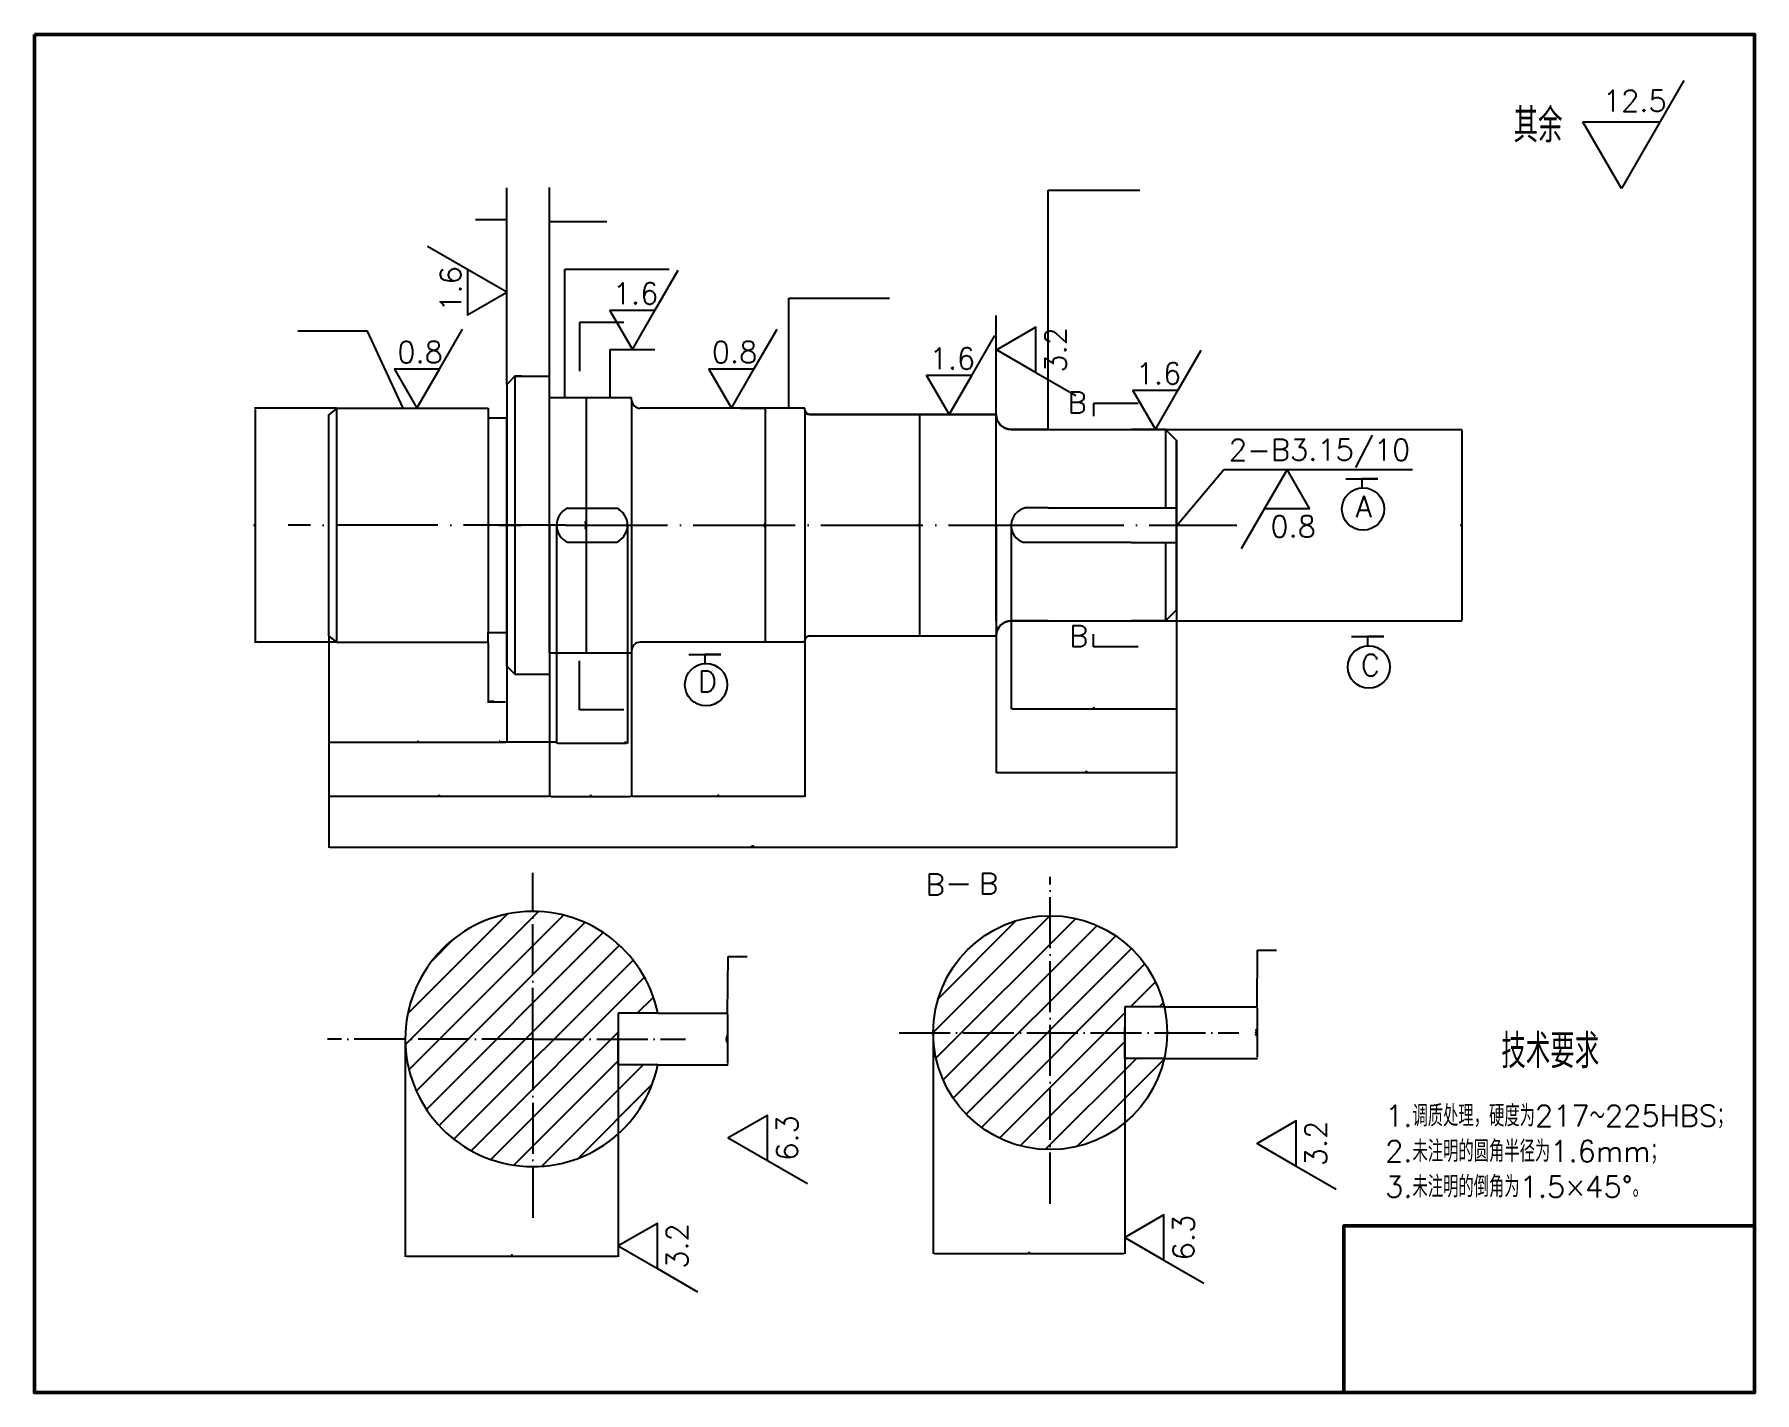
# Model space of a CAD drawing. Header units: millimetres. Extents: x -867 to 3178, y -658 to 2535.
import ezdxf

# ---------------------------------------------------------------- set-up
doc = ezdxf.new("R2010")
doc.units = ezdxf.units.MM
doc.linetypes.add('ACAD_ISO04W100', pattern=[30, 24, -3, 0, -3])
doc.styles.get("Standard").update_dxf_attribs({"font": 'txt', "bigfont": 'gbcbig.shx'})
doc.dimstyles.new('ISO-25', dxfattribs={"dimtxt": 2.5, "dimasz": 2.5, "dimexe": 1.25, "dimexo": 0.625, "dimtad": 1, "dimtxsty": 'Standard', "dimcen": 2.5, "dimadec": 0, "dimazin": 0, "dimtfac": 1, "dimtmove": 0, "dimatfit": 3, "dimfxl": 0, "dimarcsym": 0})
pattern_1 = [(45, (-1961.16, -10562.415), (-33.67596, 33.67596), [])]

# ---------------------------------------------------------------- blocks, each defined once
blk = doc.blocks.new('*D104')
at = {"color": 0, "lineweight": -2}
for p, q in [((793, 1656), (853.8, 1656)), ((852.5, 1108.4), (852.5, 1653.5)), ((891.6, 1105.9), (851.3, 1105.9))]:
    blk.add_line(p, q, dxfattribs=at)
at = {"color": 0}
for points in [[(852.1, 1653.5), (852.9, 1653.5), (852.5, 1656)], [(852.1, 1108.4), (852.9, 1108.4), (852.5, 1105.9)]]:
    blk.add_solid(points, dxfattribs=at)
at = {"layer": 'Defpoints', "color": 0}
for p in [(792.4, 1656), (852.5, 1656), (892.3, 1105.9)]:
    blk.add_point(p, dxfattribs=at)
at = {"color": 0, "insert": (850.6, 1380.9), "char_height": 2.5, "attachment_point": 5, "rotation": 90}
blk.add_mtext('55k6', dxfattribs=at)
blk = doc.blocks.new('*D97')
at = {"color": 0, "lineweight": -2}
for p, q in [((400, 1680.9), (432.3, 1680.9)), ((431.1, 1083.3), (431.1, 1678.4)), ((400, 1080.8), (432.3, 1080.8))]:
    blk.add_line(p, q, dxfattribs=at)
at = {"color": 0}
for points in [[(430.6, 1678.4), (431.5, 1678.4), (431.1, 1680.9)], [(430.6, 1083.3), (431.5, 1083.3), (431.1, 1080.8)]]:
    blk.add_solid(points, dxfattribs=at)
at = {"layer": 'Defpoints', "color": 0}
for p in [(399.3, 1680.9), (431.1, 1680.9), (399.3, 1080.8)]:
    blk.add_point(p, dxfattribs=at)
at = {"color": 0, "insert": (429.2, 1380.8), "char_height": 2.5, "attachment_point": 5, "rotation": 90}
blk.add_mtext('60H7/m6', dxfattribs=at)
blk = doc.blocks.new('*D105')
at = {"color": 0, "lineweight": -2}
for p, q in [((1429.5, 1379.2), (1429.5, 948.3)), ((1818.5, 1379.2), (1818.5, 948.3)), ((1432, 949.5), (1816, 949.5))]:
    blk.add_line(p, q, dxfattribs=at)
at = {"color": 0}
for points in [[(1432, 949.9), (1432, 949.1), (1429.5, 949.5)], [(1816, 949.9), (1816, 949.1), (1818.5, 949.5)]]:
    blk.add_solid(points, dxfattribs=at)
at = {"layer": 'Defpoints', "color": 0}
for p in [(1429.5, 1379.8), (1818.5, 1379.8), (1818.5, 949.5)]:
    blk.add_point(p, dxfattribs=at)
at = {"color": 0, "insert": (1624, 951.4), "char_height": 2.5, "attachment_point": 5}
blk.add_mtext('36', dxfattribs=at)
blk = doc.blocks.new('*D106')
at = {"color": 0, "lineweight": -2}
for p, q in [((1394.5, 1250.2), (1394.5, 798.2)), ((1818.5, 1250.2), (1818.5, 798.2)), ((1397, 799.5), (1816, 799.5))]:
    blk.add_line(p, q, dxfattribs=at)
at = {"color": 0}
for points in [[(1397, 799.9), (1397, 799.1), (1394.5, 799.5)], [(1816, 799.9), (1816, 799.1), (1818.5, 799.5)]]:
    blk.add_solid(points, dxfattribs=at)
at = {"layer": 'Defpoints', "color": 0}
for p in [(1394.5, 1250.8), (1818.5, 1250.8), (1818.5, 799.5)]:
    blk.add_point(p, dxfattribs=at)
at = {"color": 0, "insert": (1606.5, 801.3), "char_height": 2.5, "attachment_point": 5}
blk.add_mtext('40', dxfattribs=at)
blk = doc.blocks.new('*D107')
at = {"color": 0, "lineweight": -2}
for p, q in [((1176.1, 1640.9), (1216.4, 1640.9)), ((1215.1, 1123.4), (1215.1, 1638.4)), ((1170.1, 1120.9), (1216.4, 1120.9))]:
    blk.add_line(p, q, dxfattribs=at)
at = {"color": 0}
for points in [[(1214.7, 1638.4), (1215.6, 1638.4), (1215.1, 1640.9)], [(1214.7, 1123.4), (1215.6, 1123.4), (1215.1, 1120.9)]]:
    blk.add_solid(points, dxfattribs=at)
at = {"layer": 'Defpoints', "color": 0}
for p in [(1175.5, 1640.9), (1215.1, 1640.9), (1169.5, 1120.9)]:
    blk.add_point(p, dxfattribs=at)
at = {"color": 0, "insert": (1213.3, 1380.9), "char_height": 2.5, "attachment_point": 5, "rotation": 90}
blk.add_mtext('52', dxfattribs=at)
blk = doc.blocks.new('*D108')
at = {"color": 0, "lineweight": -2}
for p, q in [((-174.6, 1120.3), (-174.6, 869.1)), ((243.6, 1128), (243.6, 869.1)), ((241.1, 870.3), (-172.1, 870.3))]:
    blk.add_line(p, q, dxfattribs=at)
at = {"color": 0}
for points in [[(-172.1, 870.8), (-172.1, 869.9), (-174.6, 870.3)], [(241.1, 870.8), (241.1, 869.9), (243.6, 870.3)]]:
    blk.add_solid(points, dxfattribs=at)
at = {"layer": 'Defpoints', "color": 0}
for p in [(-174.6, 1120.9), (243.6, 1128.6), (-174.6, 870.3)]:
    blk.add_point(p, dxfattribs=at)
at = {"color": 0, "insert": (34.5, 872.2), "char_height": 2.5, "attachment_point": 5}
blk.add_mtext('40', dxfattribs=at)
blk = doc.blocks.new('*D109')
at = {"color": 0, "lineweight": -2}
for p, q in [((-174.6, 1119.7), (-174.6, 742.1)), ((344.5, 1030.2), (344.5, 742.1)), ((342, 743.3), (-172.1, 743.3))]:
    blk.add_line(p, q, dxfattribs=at)
at = {"color": 0}
for points in [[(-172.1, 743.7), (-172.1, 742.9), (-174.6, 743.3)], [(342, 743.7), (342, 742.9), (344.5, 743.3)]]:
    blk.add_solid(points, dxfattribs=at)
at = {"layer": 'Defpoints', "color": 0}
for p in [(-174.6, 1120.3), (344.5, 1030.8), (-174.6, 743.3)]:
    blk.add_point(p, dxfattribs=at)
at = {"color": 0, "insert": (84.9, 745.2), "char_height": 2.5, "attachment_point": 5}
blk.add_mtext('52', dxfattribs=at)
blk = doc.blocks.new('*D110')
at = {"color": 0, "lineweight": -2}
for p, q in [((200.2, 1105.2), (200.2, 963.5)), ((243.6, 1105.2), (243.6, 963.5)), ((241.1, 964.8), (202.7, 964.8))]:
    blk.add_line(p, q, dxfattribs=at)
at = {"color": 0}
for points in [[(202.7, 965.2), (202.7, 964.4), (200.2, 964.8)], [(241.1, 965.2), (241.1, 964.4), (243.6, 964.8)]]:
    blk.add_solid(points, dxfattribs=at)
at = {"layer": 'Defpoints', "color": 0}
for p in [(200.2, 1105.9), (243.6, 1105.9), (243.6, 964.8)]:
    blk.add_point(p, dxfattribs=at)
at = {"color": 0, "insert": (208.4, 966.7), "char_height": 2.5, "attachment_point": 5}
blk.add_mtext('2×0.6', dxfattribs=at)
blk = doc.blocks.new('*D111')
at = {"color": 0, "lineweight": -2}
for p, q in [((344.5, 1380.2), (344.5, 869.7)), ((360.9, 1380.2), (360.9, 869.7)), ((344.5, 870.9), (225.7, 870.9)), ((358.4, 870.9), (347, 870.9))]:
    blk.add_line(p, q, dxfattribs=at)
at = {"color": 0}
for points in [[(347, 871.3), (347, 870.5), (344.5, 870.9)], [(358.4, 871.3), (358.4, 870.5), (360.9, 870.9)]]:
    blk.add_solid(points, dxfattribs=at)
at = {"layer": 'Defpoints', "color": 0}
for p in [(344.5, 1380.9), (360.9, 1380.8), (360.9, 870.9)]:
    blk.add_point(p, dxfattribs=at)
at = {"color": 0, "insert": (227.2, 872.8), "char_height": 2.5, "attachment_point": 5}
blk.add_mtext('5', dxfattribs=at)
blk = doc.blocks.new('*D112')
at = {"color": 0, "lineweight": -2}
for p, q in [((360.9, 1379.6), (360.9, 867.6)), ((527.7, 1380.2), (527.7, 867.6)), ((363.4, 868.8), (525.2, 868.8))]:
    blk.add_line(p, q, dxfattribs=at)
at = {"color": 0}
for points in [[(363.4, 869.2), (363.4, 868.4), (360.9, 868.8)], [(525.2, 869.2), (525.2, 868.4), (527.7, 868.8)]]:
    blk.add_solid(points, dxfattribs=at)
at = {"layer": 'Defpoints', "color": 0}
for p in [(360.9, 1380.2), (527.7, 1380.8), (527.7, 868.8)]:
    blk.add_point(p, dxfattribs=at)
at = {"color": 0, "insert": (522.3, 870.7), "char_height": 2.5, "attachment_point": 5}
blk.add_mtext('16', dxfattribs=at)
blk = doc.blocks.new('*D113')
at = {"color": 0, "lineweight": -2}
for p, q in [((537.2, 1675.2), (537.2, 742.1)), ((344.5, 1030.2), (344.5, 742.1)), ((347, 743.4), (534.7, 743.4))]:
    blk.add_line(p, q, dxfattribs=at)
at = {"color": 0}
for points in [[(347, 743.8), (347, 743), (344.5, 743.4)], [(534.7, 743.8), (534.7, 743), (537.2, 743.4)]]:
    blk.add_solid(points, dxfattribs=at)
at = {"layer": 'Defpoints', "color": 0}
for p in [(537.2, 1675.9), (344.5, 1030.8), (537.2, 743.4)]:
    blk.add_point(p, dxfattribs=at)
at = {"color": 0, "insert": (440.8, 745.3), "char_height": 2.5, "attachment_point": 5}
blk.add_mtext('25', dxfattribs=at)
blk = doc.blocks.new('*D98')
at = {"color": 0, "lineweight": -2}
for p, q in [((944.5, 1105.2), (944.5, 742.5)), ((537.2, 1079.6), (537.2, 742.5)), ((539.7, 743.8), (942, 743.8))]:
    blk.add_line(p, q, dxfattribs=at)
at = {"color": 0}
for points in [[(539.7, 744.2), (539.7, 743.3), (537.2, 743.8)], [(942, 744.2), (942, 743.3), (944.5, 743.8)]]:
    blk.add_solid(points, dxfattribs=at)
at = {"layer": 'Defpoints', "color": 0}
for p in [(944.5, 1105.9), (537.2, 1080.2), (944.5, 743.8)]:
    blk.add_point(p, dxfattribs=at)
at = {"color": 0, "insert": (740.8, 745.6), "char_height": 2.5, "attachment_point": 5}
blk.add_mtext('40', dxfattribs=at)
blk = doc.blocks.new('*D114')
at = {"color": 0, "lineweight": -2}
for p, q in [((1818.5, 1181), (1818.5, 622.8)), ((-174.6, 1119), (-174.6, 622.8)), ((-172.1, 624.1), (1816, 624.1))]:
    blk.add_line(p, q, dxfattribs=at)
at = {"color": 0}
for points in [[(-172.1, 624.5), (-172.1, 623.7), (-174.6, 624.1)], [(1816, 624.5), (1816, 623.7), (1818.5, 624.1)]]:
    blk.add_solid(points, dxfattribs=at)
at = {"layer": 'Defpoints', "color": 0}
for p in [(1818.5, 1181.6), (-174.6, 1119.7), (1818.5, 624.1)]:
    blk.add_point(p, dxfattribs=at)
at = {"color": 0, "insert": (821.9, 626), "char_height": 2.5, "attachment_point": 5}
blk.add_mtext('200', dxfattribs=at)
blk = doc.blocks.new('*D115')
at = {"color": 0, "lineweight": -2}
for p, q in [((-156.6, 1655.7), (-349.2, 1655.7)), ((-348, 1653.2), (-348, 1108.3)), ((-156.5, 1105.8), (-349.2, 1105.8))]:
    blk.add_line(p, q, dxfattribs=at)
at = {"color": 0}
for points in [[(-348.4, 1653.2), (-347.6, 1653.2), (-348, 1655.7)], [(-348.4, 1108.3), (-347.6, 1108.3), (-348, 1105.8)]]:
    blk.add_solid(points, dxfattribs=at)
at = {"layer": 'Defpoints', "color": 0}
for p in [(-156, 1655.7), (-348, 1105.8), (-155.9, 1105.8)]:
    blk.add_point(p, dxfattribs=at)
at = {"color": 0, "insert": (-349.9, 1380.8), "char_height": 2.5, "attachment_point": 5, "rotation": 90}
blk.add_mtext('55', dxfattribs=at)
blk = doc.blocks.new('*D99')
at = {"color": 0, "lineweight": -2}
for p, q in [((1753.1, 1605.8), (2490.6, 1605.8)), ((2489.3, 1603.3), (2489.3, 1158.3)), ((1753.1, 1155.8), (2490.6, 1155.8))]:
    blk.add_line(p, q, dxfattribs=at)
at = {"color": 0}
for points in [[(2488.9, 1603.3), (2489.7, 1603.3), (2489.3, 1605.8)], [(2488.9, 1158.3), (2489.7, 1158.3), (2489.3, 1155.8)]]:
    blk.add_solid(points, dxfattribs=at)
at = {"layer": 'Defpoints', "color": 0}
for p in [(1752.4, 1605.8), (1752.4, 1155.8), (2489.3, 1155.8)]:
    blk.add_point(p, dxfattribs=at)
at = {"color": 0, "insert": (2487.4, 1380.8), "char_height": 2.5, "attachment_point": 5, "rotation": 90}
blk.add_mtext('45', dxfattribs=at)
blk = doc.blocks.new('*D100')
at = {"color": 0, "lineweight": -2}
for p, q in [((5.1, 172.4), (5.1, -338.7)), ((505.9, 172.4), (505.9, -338.7)), ((7.6, -337.4), (503.4, -337.4))]:
    blk.add_line(p, q, dxfattribs=at)
at = {"color": 0}
for points in [[(7.6, -337), (7.6, -337.8), (5.1, -337.4)], [(503.4, -337), (503.4, -337.8), (505.9, -337.4)]]:
    blk.add_solid(points, dxfattribs=at)
at = {"layer": 'Defpoints', "color": 0}
for p in [(5.1, 173), (505.9, 173), (505.9, -337.4)]:
    blk.add_point(p, dxfattribs=at)
at = {"color": 0, "insert": (255.5, -335.5), "char_height": 2.5, "attachment_point": 5}
blk.add_mtext('50', dxfattribs=at)
blk = doc.blocks.new('*D101')
at = {"color": 0, "lineweight": -2}
for p, q in [((1246.3, 187.3), (1246.3, -332)), ((1696.9, 187.3), (1696.9, -332)), ((1248.8, -330.8), (1694.4, -330.8))]:
    blk.add_line(p, q, dxfattribs=at)
at = {"color": 0}
for points in [[(1248.8, -330.4), (1248.8, -331.2), (1246.3, -330.8)], [(1694.4, -330.4), (1694.4, -331.2), (1696.9, -330.8)]]:
    blk.add_solid(points, dxfattribs=at)
at = {"layer": 'Defpoints', "color": 0}
for p in [(1246.3, 188), (1696.9, 188), (1696.9, -330.8)]:
    blk.add_point(p, dxfattribs=at)
at = {"color": 0, "insert": (1471.6, -328.9), "char_height": 2.5, "attachment_point": 5}
blk.add_mtext('45', dxfattribs=at)
blk = doc.blocks.new('*D102')
at = {"color": 0, "lineweight": -2}
for p, q in [((599.6, 233.5), (764.2, 233.5)), ((763, 231), (763, 115.1)), ((599.6, 112.6), (764.2, 112.6))]:
    blk.add_line(p, q, dxfattribs=at)
at = {"color": 0}
for points in [[(762.6, 231), (763.4, 231), (763, 233.5)], [(762.6, 115.1), (763.4, 115.1), (763, 112.6)]]:
    blk.add_solid(points, dxfattribs=at)
at = {"layer": 'Defpoints', "color": 0}
for p in [(599, 233.5), (599, 112.6), (763, 112.6)]:
    blk.add_point(p, dxfattribs=at)
at = {"color": 0, "insert": (761.1, 173), "char_height": 2.5, "attachment_point": 5, "rotation": 90}
blk.add_mtext('12H7/k6', dxfattribs=at)
blk = doc.blocks.new('*D103')
at = {"color": 0, "lineweight": -2}
for p, q in [((1790.6, 248.4), (2009.3, 248.4)), ((2008.1, 245.9), (2008.1, 130)), ((1790.2, 127.5), (2009.3, 127.5))]:
    blk.add_line(p, q, dxfattribs=at)
at = {"color": 0}
for points in [[(2007.6, 245.9), (2008.5, 245.9), (2008.1, 248.4)], [(2007.6, 130), (2008.5, 130), (2008.1, 127.5)]]:
    blk.add_solid(points, dxfattribs=at)
at = {"layer": 'Defpoints', "color": 0}
for p in [(1789.9, 248.4), (1789.6, 127.5), (2008.1, 127.5)]:
    blk.add_point(p, dxfattribs=at)
at = {"color": 0, "insert": (2006.2, 188), "char_height": 2.5, "attachment_point": 5, "rotation": 90}
blk.add_mtext('12H7/k6', dxfattribs=at)

msp = doc.modelspace()

# ---------------------------------------------------------------- hatches: boundary and pattern name
at = {"ltscale": 5}
h = msp.add_hatch(dxfattribs=at)
h.set_pattern_fill('ANSI31', color=256, scale=15, style=0)
h.set_pattern_definition(pattern_1)
h.paths.add_polyline_path([(305.146, 473.022, 0.41421356), (5.146, 173.022), (305.146, 173.022)])
h.paths.add_polyline_path([(305.146, 473.022), (305.146, 173.022), (505.903, 173.022), (505.903, 185.825), (505.903, 233.464), (598.994, 233.464, 0.35597064)])
h.paths.add_polyline_path([(305.146, 173.022), (5.146, 173.022, 0.41421356), (305.146, -126.978)])
h.paths.add_polyline_path([(598.994, 112.581), (505.903, 112.581), (505.903, 173.022), (305.146, 173.022), (305.146, -126.978, 0.35597064)])
h = msp.add_hatch(dxfattribs=at)
h.set_pattern_fill('ANSI31', color=256, scale=15, style=0)
h.set_pattern_definition(pattern_1)
h.paths.add_polyline_path([(1521.336, 462.962, 0.41421356), (1246.336, 187.962), (1521.336, 187.962)])
h.paths.add_polyline_path([(1521.336, 462.962), (1521.336, 187.962), (1696.858, 187.962), (1696.858, 200.764), (1696.858, 248.403), (1789.612, 248.403, 0.35070177)])
h.paths.add_polyline_path([(1521.336, 187.962), (1246.336, 187.962, 0.41421356), (1521.336, -87.038)])
h.paths.add_polyline_path([(1789.612, 127.52), (1696.858, 127.52), (1696.858, 187.962), (1521.336, 187.962), (1521.336, -87.038, 0.35070177)])

# ---------------------------------------------------------------- linework, layer by layer
for p, q in [((3011.697, 2426.432), (2864.809, 2172.014)), ((2864.809, 2172.014), (2773.919, 2329.439)), ((2773.919, 2329.439), (2955.698, 2329.439)), ((243.625, 1950.636), (243.625, 2173.997)), ((344.457, 1730.841), (344.457, 2174.438)), ((151.766, 1981.765), (57.494, 2036.193)), ((243.625, 1711.955), (243.625, 1950.636)), ((592.172, 1885.806), (646.6, 1980.078)), ((1394.457, 1640.902), (1394.457, 1873.754)), ((85.464, 1747.675), (139.892, 1841.947)), ((824.965, 1747.767), (879.393, 1842.039)), ((1337.112, 1732.761), (1391.54, 1827.032)), ((1821.848, 1697.7), (1876.276, 1791.971)), ((1487.893, 1740.102), (1582.164, 1685.674)), ((263.07, 1730.841), (243.625, 1711.955)), ((243.625, 1711.955), (243.625, 1128.617)), ((278.342, 1730.841), (263.07, 1730.841)), ((263.07, 1730.841), (344.457, 1730.841)), ((263.07, 1730.841), (263.07, 1030.841)), ((147.797, 1655.816), (200.183, 1655.816)), ((200.183, 1655.816), (200.183, 1633.065)), ((200.183, 1633.065), (243.625, 1633.065)), ((200.183, 1633.065), (200.183, 1128.617)), ((243.625, 1049.726), (243.625, 1633.065)), ((944.457, 1652.902), (944.457, 1105.228)), ((1394.457, 1380.841), (1394.457, 1640.841)), ((1516.68, 1605.841), (1712.103, 1605.841)), ((1792.763, 1605.841), (1792.763, 1421.348)), ((1792.763, 1605.841), (1818.477, 1580.105)), ((2199.942, 1511.751), (2373.358, 1511.751)), ((2216.693, 1490.013), (2292.191, 1490.013)), ((2292.191, 1490.013), (2254.442, 1490.013)), ((2254.442, 1490.013), (2254.442, 1468.506)), ((386.301, 1420.932), (502.355, 1420.932)), ((1516.68, 1421.348), (1712.103, 1421.348)), ((2025.417, 1419.892), (1970.989, 1325.62)), ((1394.457, 1380.841), (1394.457, 1120.841)), ((386.307, 1340.737), (502.361, 1340.755)), ((1712.103, 1340.333), (1516.68, 1340.333)), ((1792.763, 1340.333), (1792.763, 1155.841)), ((1792.763, 1155.841), (1818.477, 1181.576)), ((1516.68, 1155.841), (1712.103, 1155.841)), ((147.797, 1105.865), (200.183, 1105.865)), ((200.183, 1105.865), (200.183, 1128.617)), ((200.183, 1128.617), (243.625, 1128.617)), ((956.457, 1120.779), (1394.457, 1120.779)), ((2230.214, 1118.857), (2305.711, 1118.857)), ((2305.711, 1118.857), (2267.963, 1118.857)), ((2267.963, 1118.857), (2267.963, 1097.351)), ((671.928, 1077.068), (747.426, 1077.068)), ((747.426, 1077.068), (709.677, 1077.068)), ((709.677, 1077.068), (709.677, 1055.561)), ((263.07, 1030.841), (243.625, 1049.726)), ((263.07, 1030.841), (344.457, 1030.841)), ((1283.048, 537.082), (1329.552, 537.082)), ((1789.949, 248.403), (1696.858, 248.403)), ((1696.858, 248.403), (1696.858, 175.16)), ((598.994, 233.464), (505.903, 233.464)), ((505.903, 233.464), (505.903, 160.22)), ((505.903, 112.581), (505.903, 185.825)), ((1696.858, 127.52), (1696.858, 200.764)), ((1789.949, 127.52), (1696.858, 127.52)), ((598.994, 112.581), (505.903, 112.581)), ((856.454, -112.541), (950.725, -166.968)), ((2099.921, -125.512), (2194.192, -179.94)), ((1788.717, -346.53), (1882.989, -400.958)), ((597.762, -366.523), (692.034, -420.951))]:
    msp.add_line(p, q, dxfattribs=at)
at = {"linetype": 'ACAD_ISO04W100', "ltscale": 5}
for p, q in [((344.457, 1680.853), (344.457, 1730.841)), ((224.988, 1380.841), (278.342, 1380.841)), ((344.457, 1080.828), (344.457, 1030.841)), ((305.146, 173.022), (305.146, 563.414)), ((1521.336, -214.096), (1521.336, 554.544)), ((305.146, 173.022), (-177.527, 173.022)), ((305.146, 173.022), (663.946, 173.022)), ((305.146, 173.022), (305.146, -254.549)), ((1166.248, 187.962), (1965.197, 187.962))]:
    msp.add_line(p, q, dxfattribs=at)
for p, q in [((344.457, 1080.853), (344.457, 1680.853)), ((344.457, 1680.853), (537.198, 1680.853)), ((537.198, 1675.856), (537.198, 1680.853)), ((-155.964, 1655.704), (-174.684, 1640.652)), ((-174.621, 1120.902), (-174.501, 1641.097)), ((-155.897, 1105.816), (-155.897, 1655.816)), ((-155.897, 1655.816), (147.797, 1655.816)), ((944.389, 1655.951), (557.203, 1655.856)), ((944.457, 1652.902), (944.457, 1655.853)), ((344.457, 1155.841), (344.457, 1605.841)), ((344.457, 1605.841), (344.457, 1605.841)), ((944.457, 1380.902), (944.457, 1120.902)), ((-155.897, 1105.854), (-174.621, 1120.902)), ((-155.897, 1105.865), (147.797, 1105.865)), ((944.389, 1105.731), (557.203, 1105.825)), ((944.457, 1105.853), (601.923, 1105.853)), ((344.457, 1080.828), (537.198, 1080.828))]:
    msp.add_line(p, q)
at = {"lineweight": 30}
for p, q in [((1394.457, 1640.902), (956.457, 1640.902)), ((1394.457, 1640.841), (1394.457, 1640.902))]:
    msp.add_line(p, q, dxfattribs=at)
at = {"lineweight": 30, "ltscale": 10}
for p, q in [((1516.68, 1605.841), (1429.457, 1605.841)), ((1792.763, 1605.841), (1712.103, 1605.841)), ((1818.477, 1181.576), (1818.477, 1580.105)), ((1394.457, 1380.841), (1394.457, 1155.841)), ((1429.457, 1155.841), (1516.68, 1155.841)), ((1712.103, 1155.841), (1792.763, 1155.841))]:
    msp.add_line(p, q, dxfattribs=at)
at = {"ltscale": 10}
for p, q in [((1516.68, 1421.348), (1463.486, 1421.348)), ((1712.103, 1421.348), (1818.477, 1421.348)), ((1429.461, 1379.807), (1429.461, 1380.841)), ((1516.68, 1340.333), (1459.233, 1340.333)), ((1712.103, 1340.333), (1818.477, 1340.333))]:
    msp.add_line(p, q, dxfattribs=at)
at = {"linetype": 'ACAD_ISO04W100', "ltscale": 10}
for p, q in [((382.059, 1380.841), (-270.318, 1380.841)), ((382.059, 1380.841), (1454.41, 1380.841)), ((1454.41, 1380.841), (1960.111, 1380.841))]:
    msp.add_line(p, q, dxfattribs=at)
at = {"lineweight": 50, "ltscale": 5}
for points in [[(-867.02, 2534.548), (3177.908, 2534.548), (3177.908, -658.092), (-867.02, -658.092)], [(3177.908, -658.092), (2212.051, -658.092), (2212.051, -265.977), (3177.908, -265.977)]]:
    msp.add_lwpolyline(points, close=True, dxfattribs=at)
at = {"ltscale": 5}
for points in [[(151.766, 1981.765), (151.766, 1875.696), (243.625, 1928.73)], [(592.172, 1885.806), (486.102, 1885.806), (539.137, 1793.947)], [(1487.893, 1740.102), (1487.893, 1846.172), (1396.034, 1793.137)], [(85.464, 1747.675), (-20.605, 1747.675), (32.43, 1655.816)], [(824.965, 1747.767), (718.896, 1747.767), (771.93, 1655.908)], [(1337.112, 1732.761), (1231.042, 1732.761), (1284.077, 1640.902)], [(1821.848, 1697.7), (1715.779, 1697.7), (1768.814, 1605.841)], [(2025.417, 1419.892), (2131.487, 1419.892), (2078.452, 1511.751)], [(856.454, -112.541), (856.454, -6.471), (764.595, -59.506)], [(2099.921, -125.512), (2099.921, -19.442), (2008.062, -72.477)], [(1788.717, -346.53), (1788.717, -240.461), (1696.858, -293.496)], [(597.762, -366.523), (597.762, -260.453), (505.903, -313.488)]]:
    msp.add_lwpolyline(points, close=True, dxfattribs=at)
for centre, radius in [((2257.3, 1418.843), 49.746), ((2270.821, 1047.688), 49.746), ((712.535, 1005.898), 49.746), ((1521.336, 187.962), 275)]:
    msp.add_circle(centre, radius, dxfattribs=at)
for centre, start, end in [((557.198, 1675.856), 180, 270.014012), ((557.198, 1085.825), 89.985988, 180)]:
    msp.add_arc(centre, 20, start, end)
at = {"lineweight": 30}
for centre, radius, start, end in [((956.457, 1652.902), 12, 180, 270), ((1429.457, 1640.841), 35, 180, 270), ((1429.457, 1120.841), 35, 90, 180), ((956.457, 1108.779), 12, 90, 180)]:
    msp.add_arc(centre, radius, start, end, dxfattribs=at)
at = {"ltscale": 5}
for centre, radius, start, end in [((405.322, 1380.836), 44.379, 115.378563, 244.630111), ((483.338, 1380.841), 44.379, 295.377948, 64.629496), ((305.146, 173.022), 300, 11.623055, 348.376945)]:
    msp.add_arc(centre, radius, start, end, dxfattribs=at)
at = {"ltscale": 10}
msp.add_arc((1471.202, 1380.324), 41.743, 100.651199, 253.338519, dxfattribs=at)

# ---------------------------------------------------------------- texts
at = {"ltscale": 5}
for s, p in [('12.5', (2821.148, 2353.298)), ('1.6', (493.021, 1900.732)), ('0.8', (-13.687, 1762.601)), ('0.8', (725.814, 1762.694)), ('1.6', (1237.96, 1747.687)), ('1.6', (1722.697, 1712.626)), ('B', (1562.437, 1644.257)), ('2-B3.15/10', (1941.835, 1533.168)), ('A  ', (2239.408, 1399.512)), ('0.8', (2039.34, 1352.747)), ('B', (1565.826, 1095.199)), ('C', (2252.189, 1026.91)), ('D', (692.804, 988.318)), ('B', (1228.647, 511.187)), ('B', (1353.994, 513.195))]:
    msp.add_text(s, height=50, dxfattribs=at).set_placement(p)
at = {"lineweight": 50, "ltscale": 5}
for s, height, p in [('其余', 80, (2611.094, 2280.521)), ('技术要求', 80, (2582.31, 104.536)), ('1.调质处理，硬度为217～225HBS；', 50, (2309.146, -32.494)), ('2.未注明的圆角半径为1.6mm；', 50, (2309.146, -115.827)), ('3.未注明的倒角为1.5×45°。 ', 50, (2309.146, -199.161))]:
    msp.add_text(s, height=height, dxfattribs=at).set_placement(p)
at = {"ltscale": 5}
for s, p in [('1.6', (136.84, 1882.614)), ('3.2', (1559.434, 1739.444)), ('6.3', (927.995, -113.199)), ('3.2', (2171.462, -126.171)), ('3.2', (669.303, -367.181)), ('6.3', (1860.258, -347.189))]:
    msp.add_text(s, height=50, rotation=90, dxfattribs=at).set_placement(p)

# ---------------------------------------------------------------- dimensions: what is measured, and where the dimension line sits
for base, p1, p2, text, picture, middle in [((537.198, 743.379), (344.457, 1030.841), (537.198, 1675.856), '25', '*D113', (440.828, 745.254)), ((1818.477, 949.512), (1429.461, 1379.807), (1818.477, 1379.807), '36', '*D105', (1623.969, 951.387)), ((1818.477, 799.475), (1394.457, 1250.841), (1818.477, 1250.841), '40', '*D106', (1606.467, 801.35)), ((1818.477, 624.091), (-174.621, 1119.652), (1818.477, 1181.576), '200', '*D114', (821.928, 625.966)), ((-174.621, 870.342), (243.625, 1128.617), (-174.621, 1120.902), '40', '*D108', (34.502, 872.217)), ((-174.621, 743.332), (344.457, 1030.841), (-174.621, 1120.277), '52', '*D109', (84.918, 745.207)), ((944.457, 743.756), (537.198, 1080.228), (944.457, 1105.853), '40', '*D98', (740.828, 745.631)), ((505.903, -337.406), (5.146, 173.022), (505.903, 173.022), '50', '*D100', (255.524, -335.531)), ((1696.858, -330.776), (1246.336, 187.962), (1696.858, 187.962), '45', '*D101', (1471.597, -328.901))]:
    dim = msp.add_linear_dim(base=base, p1=p1, p2=p2, text=text, dimstyle='ISO-25', dxfattribs=at)
    dim.commit()
    dim.dimension.update_dxf_attribs({"geometry": picture, "text_midpoint": middle})
for base, p1, p2, text, picture, middle in [((431.065, 1680.853), (399.342, 1080.817), (399.342, 1680.853), '60H7/m6', '*D97', (429.19, 1380.835)), ((-347.99, 1105.816), (-155.964, 1655.704), (-155.897, 1105.816), '55', '*D115', (-349.865, 1380.76)), ((852.522, 1655.959), (892.258, 1105.853), (792.38, 1655.959), '55k6', '*D104', (850.647, 1380.906)), ((1215.134, 1640.902), (1169.457, 1120.902), (1175.457, 1640.902), '52', '*D107', (1213.259, 1380.902)), ((2489.308, 1155.841), (1752.433, 1605.841), (1752.433, 1155.841), '45', '*D99', (2487.433, 1380.841)), ((2008.062, 127.52), (1789.949, 248.403), (1789.612, 127.52), '12H7/k6', '*D103', (2006.187, 187.962)), ((762.987, 112.581), (598.994, 233.464), (598.994, 112.581), '12H7/k6', '*D102', (761.112, 173.022))]:
    dim = msp.add_linear_dim(base=base, p1=p1, p2=p2, angle=90, text=text, dimstyle='ISO-25', dxfattribs=at)
    dim.commit()
    dim.dimension.update_dxf_attribs({"geometry": picture, "text_midpoint": middle})
dim = msp.add_linear_dim(base=(360.943, 870.922), p1=(344.457, 1380.853), p2=(360.943, 1380.848), text='5', dimstyle='ISO-25', override={"dimtad": 3, "dimjust": 1}, dxfattribs=at)
dim.commit()
dim.dimension.update_dxf_attribs({"geometry": '*D111', "text_midpoint": (227.165, 870.922), "dimtype": 160})
for base, p1, p2, text, override, picture, middle in [((527.716, 868.833), (360.943, 1380.223), (527.716, 1380.841), '16', {"dimjust": 2}, '*D112', (522.3, 870.708)), ((243.625, 964.769), (200.183, 1105.865), (243.625, 1105.865), '2×0.6', {"dimjust": 1}, '*D110', (208.385, 966.712))]:
    dim = msp.add_linear_dim(base=base, p1=p1, p2=p2, text=text, dimstyle='ISO-25', override=override, dxfattribs=at)
    dim.commit()
    dim.dimension.update_dxf_attribs({"geometry": picture, "text_midpoint": middle})

# ---------------------------------------------------------------- leaders
for points in [[(1516.68, 1605.841), (1516.68, 2168.671), (1732.089, 2168.671)], [(243.625, 2098.494), (170.472, 2098.494)], [(344.457, 2094.859), (479.071, 2094.859)], [(380.008, 1680.853), (380.008, 1982.662), (625.237, 1982.662)], [(907.018, 1655.941), (907.018, 1914.656), (1143.596, 1914.656)], [(0, 1655.816), (-83.877, 1836.812), (-247.763, 1837.115)], [(518.933, 1857.738), (414.986, 1857.738), (414.986, 1742.6)], [(486.635, 1680.853), (486.635, 1793.947), (591.64, 1793.947)], [(1728.774, 1666.791), (1623.244, 1666.791), (1623.244, 1636.919)], [(1818.477, 1379.182), (1929.715, 1511.751), (2199.942, 1511.751)], [(1728.774, 1094.89), (1623.244, 1094.89), (1623.244, 1124.762)], [(518.933, 946.722), (414.986, 946.722), (414.986, 1061.86)], [(762.987, 233.464), (764.242, 367.25), (808.902, 367.25)], [(2008.062, 248.403), (2009.317, 382.189), (2053.977, 382.189)]]:
    msp.add_leader(points, dimstyle='ISO-25', override={"dimgap": 0.625, "dimtad": 0}, dxfattribs=at)

doc.saveas('drawing.dxf')
